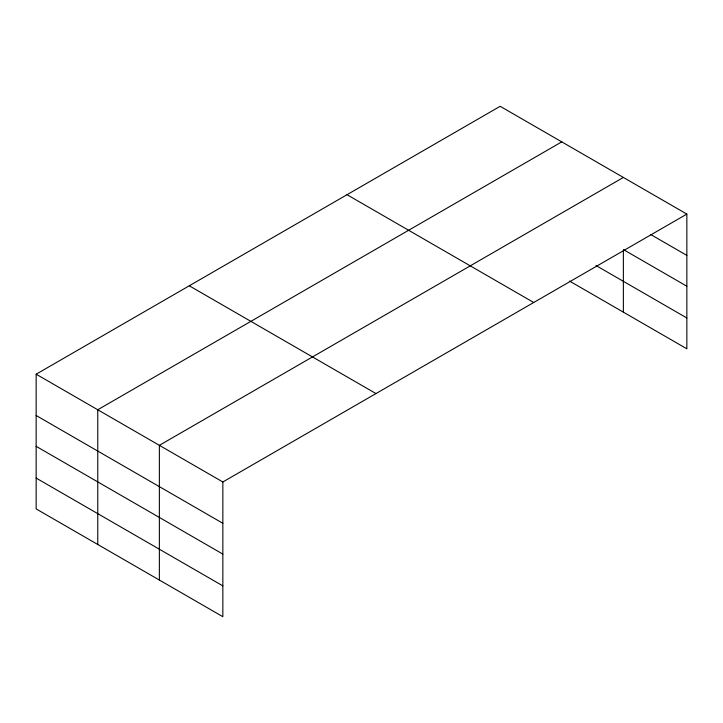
<?xml version="1.0" encoding="UTF-8"?>
<svg xmlns="http://www.w3.org/2000/svg" width="723" height="723" viewBox="0 0 723 723"><rect width="100%" height="100%" fill="white"/><g stroke="black" fill="none" stroke-linecap="round" stroke-linejoin="round"><path stroke-width="1.08" d="M36.15 374.198L222.847 481.979L222.847 616.701L36.15 508.911L36.15 374.198L500.153 106.299L686.85 214.089L686.85 348.802L569.588 281.102M561.762 141.871L97.759 409.76L97.759 544.482M623.371 177.442L159.367 445.332L159.367 580.054M222.847 481.979L686.85 214.089M650.718 234.532L686.85 255.391M623.371 249.571L686.85 286.218M595.996 265.522L686.85 317.975M347.031 194.704L533.728 302.494M189.272 285.793L375.969 393.574M36.15 415.499L222.847 523.289M36.15 446.326L222.847 554.107M36.15 478.084L222.847 585.874M623.371 250.664L623.371 312.155"/></g></svg>
